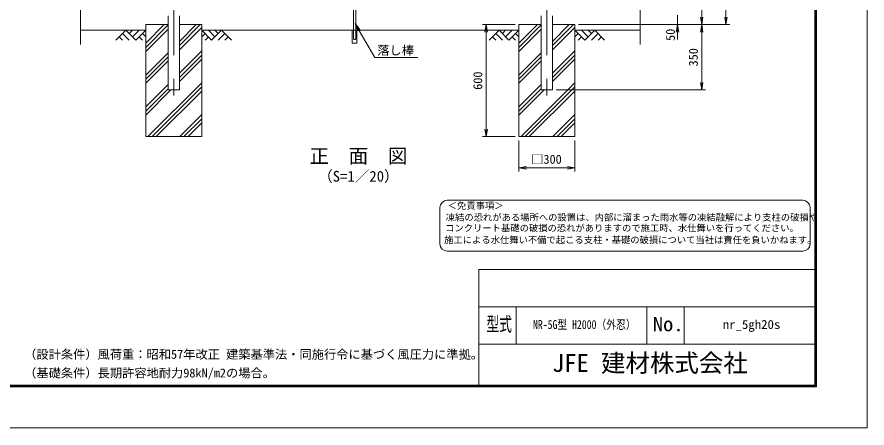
# Model space of a CAD drawing. Units: millimetres, scale not verified. Extents: x -4200 to 4200, y -2970 to 2970.
# Drawn here: x -356 to 4200, y -2970 to -768 of the extents above; entities that cross this region are included whole.
import ezdxf
from ezdxf.enums import TextEntityAlignment as Align

# ---------------------------------------------------------------- set-up
doc = ezdxf.new("R2010")
doc.units = ezdxf.units.MM
doc.header["$LTSCALE"] = 20
doc.linetypes.add('DASHED', pattern=[7.5, 6, -1.5])
doc.linetypes.add('USER1', pattern=[50.8, 31.75, -6.35, 6.35, -6.35])
for name, color, linetype, lineweight in [('0-0_D-STR-TXT', 7, 'Continuous', 9), ('0-1_D-TTL', 7, 'Continuous', 9), ('0-2_D-TTL-TXT', 7, 'Continuous', 18), ('0-3_D-STR4', 7, 'Continuous', 9), ('0-4_D-BMK', 2, 'USER1', 13), ('0-5_D-STR1', 1, 'Continuous', 18), ('0-6_D-BGD', 7, 'Continuous', 9), ('0-7_D-DCR-HCH', 7, 'Continuous', 9), ('0-8_D-STR3', 3, 'Continuous', 13), ('0-9_D-STR-DIM', 7, 'Continuous', 9), ('0-A_0', 7, 'Continuous', 9)]:
    doc.layers.add(name, color=color, linetype=linetype, lineweight=lineweight)
doc.styles.add('ＭＳ ゴシック', font='')
doc.styles.get('ＭＳ ゴシック').set_extended_font_data('MS Gothic')

# ---------------------------------------------------------------- blocks, each defined once
blk = doc.blocks.new('_Open')
at = {"layer": '0-A_0'}
blk.add_line((-20, 3.33), (0, 0), dxfattribs=at)
blk.add_lwpolyline([(-20, -3.33), (0, 0), (-20, 0)], dxfattribs=at)
blk = doc.blocks.new('MLeader1')
at = {"layer": '0-0_D-STR-TXT'}
blk.add_line((1470.63, -841.08), (1456.41, -803.1), dxfattribs=at)
for points in [[(1482.18, -834.41), (1456.41, -803.1), (1476.41, -837.74)], [(1476.41, -837.74), (1561.35, -984.87), (1785.96, -984.87), (1793.16, -984.87)]]:
    blk.add_lwpolyline(points, dxfattribs=at)

msp = doc.modelspace()

# ---------------------------------------------------------------- linework, layer by layer
at = {"layer": '0-1_D-TTL'}
for p, q in [((2120, -2120), (2120, -2740)), ((2120, -2120), (3920, -2120)), ((2120, -2320), (3920, -2320)), ((2320, -2320), (2320, -2520)), ((3020, -2320), (3020, -2520)), ((3220, -2320), (3220, -2520)), ((2120, -2520), (3920, -2520))]:
    msp.add_line(p, q, dxfattribs=at)
at = {"layer": '0-1_D-TTL', "color": 2, "lineweight": 18}
msp.add_lwpolyline([(-4200, 2970), (4200, 2970), (4200, -2970), (-4200, -2970)], close=True, dxfattribs=at)
at = {"layer": '0-1_D-TTL'}
for points in [[(-3930, 2750), (3930, 2750), (3930, -2750), (-3930, -2750)], [(-3927.5, 2747.5), (3927.5, 2747.5), (3927.5, -2747.5), (-3927.5, -2747.5)], [(-3925, 2745), (3925, 2745), (3925, -2745), (-3925, -2745)], [(-3922.5, 2742.5), (3922.5, 2742.5), (3922.5, -2742.5), (-3922.5, -2742.5)], [(-3920, 2740), (3920, 2740), (3920, -2740), (-3920, -2740)]]:
    msp.add_lwpolyline(points, close=True, dxfattribs=at)
at = {"layer": '0-2_D-TTL-TXT', "color": 2}
for p, q in [((3855.68, -1749.62), (1949.86, -1749.62)), ((1910.9, -1788.58), (1910.9, -1983.41)), ((3894.64, -1983.41), (3894.64, -1788.58)), ((1949.86, -2022.37), (3855.68, -2022.37))]:
    msp.add_line(p, q, dxfattribs=at)
for centre, start, end in [((1949.86, -1788.58), 90, 180), ((3855.68, -1788.58), 0, 90), ((1949.86, -1983.41), 180, 270), ((3855.68, -1983.41), 270, 0)]:
    msp.add_arc(centre, 38.97, start, end, dxfattribs=at)
at = {"layer": '0-3_D-STR4'}
for p, q in [((334.22, -808.63), (334.22, -1408.63)), ((334.22, -808.63), (453.97, -808.63)), ((514.47, -808.63), (634.22, -808.63)), ((634.22, -808.63), (634.22, -1408.63)), ((2334.22, -808.63), (2334.22, -1408.63)), ((2453.97, -808.63), (2334.22, -808.63)), ((2634.22, -808.63), (2514.47, -808.63)), ((2634.22, -808.63), (2634.22, -1408.63)), ((334.22, -1408.63), (634.22, -1408.63)), ((2634.22, -1408.63), (2334.22, -1408.63))]:
    msp.add_line(p, q, dxfattribs=at)
at = {"layer": '0-4_D-BMK'}
for p, q in [((484.22, 1695.52), (484.22, -1188.63)), ((2484.22, 1695.52), (2484.22, -1188.63))]:
    msp.add_line(p, q, dxfattribs=at)
at = {"layer": '0-5_D-STR1'}
for p, q in [((453.97, -761.63), (453.97, -1158.63)), ((514.47, -761.63), (514.47, -1158.63)), ((2453.97, -761.63), (2453.97, -1158.63)), ((2514.47, -761.63), (2514.47, -1158.63)), ((514.47, -1158.63), (453.97, -1158.63)), ((2453.97, -1158.63), (2514.47, -1158.63))]:
    msp.add_line(p, q, dxfattribs=at)
at = {"layer": '0-6_D-BGD'}
for p, q in [((-15.78, -838.63), (334.22, -838.63)), ((634.22, -838.63), (2334.22, -838.63)), ((2984.22, -838.63), (2634.22, -838.63))]:
    msp.add_line(p, q, dxfattribs=at)
at = {"layer": '0-7_D-DCR-HCH'}
for p, q in [((334.22, -908.23), (433.82, -808.63)), ((334.22, -930.33), (453.97, -810.58)), ((514.47, -920.79), (626.62, -808.63)), ((514.47, -898.69), (604.52, -808.63)), ((2334.22, -908.23), (2433.82, -808.63)), ((2334.22, -930.33), (2453.97, -810.58)), ((2514.47, -920.79), (2626.62, -808.63)), ((2514.47, -898.69), (2604.52, -808.63)), ((227.79, -838.63), (174.58, -891.84)), ((210.05, -856.37), (245.69, -891.84)), ((227.79, -838.63), (281, -891.84)), ((245.44, -856.46), (263.27, -838.63)), ((263.27, -874.11), (298.74, -838.63)), ((281, -891.84), (334.22, -838.63)), ((316.48, -856.37), (334.22, -874.03)), ((334.22, -952.43), (453.97, -832.68)), ((514.47, -942.89), (634.22, -823.14)), ((687.43, -891.84), (634.22, -838.63)), ((651.95, -856.37), (634.22, -874.03)), ((705.16, -874.11), (669.69, -838.63)), ((740.64, -838.63), (687.43, -891.84)), ((722.9, -856.37), (705.16, -838.63)), ((758.38, -856.37), (722.74, -891.84)), ((740.64, -838.63), (793.85, -891.84)), ((2227.79, -838.63), (2174.58, -891.84)), ((2210.05, -856.37), (2245.69, -891.84)), ((2227.79, -838.63), (2281, -891.84)), ((2245.53, -856.37), (2263.27, -838.63)), ((2263.27, -874.11), (2298.74, -838.63)), ((2281, -891.84), (2334.22, -838.63)), ((2316.48, -856.37), (2334.22, -874.03)), ((2334.22, -952.43), (2453.97, -832.68)), ((2514.47, -942.89), (2634.22, -823.14)), ((2687.43, -891.84), (2634.22, -838.63)), ((2651.95, -856.37), (2634.22, -874.03)), ((2705.16, -874.11), (2669.69, -838.63)), ((2740.64, -838.63), (2687.43, -891.84)), ((2722.99, -856.46), (2705.16, -838.63)), ((2758.38, -856.37), (2722.74, -891.84)), ((2740.64, -838.63), (2793.85, -891.84)), ((192.32, -874.11), (210.14, -891.84)), ((298.74, -874.11), (316.56, -891.84)), ((669.69, -874.11), (651.87, -891.84)), ((776.11, -874.11), (758.3, -891.84)), ((2192.32, -874.11), (2210.14, -891.84)), ((2298.74, -874.11), (2316.56, -891.84)), ((2669.69, -874.11), (2651.87, -891.84)), ((2776.11, -874.11), (2758.3, -891.84)), ((514.47, -1069.4), (634.22, -949.65)), ((2514.47, -1069.4), (2634.22, -949.65)), ((334.22, -1078.94), (453.97, -959.19)), ((334.22, -1101.04), (453.97, -981.29)), ((514.47, -1091.5), (634.22, -971.75)), ((514.47, -1113.59), (634.22, -993.84)), ((2334.22, -1078.94), (2453.97, -959.19)), ((2334.22, -1101.04), (2453.97, -981.29)), ((2514.47, -1091.5), (2634.22, -971.75)), ((2514.47, -1113.59), (2634.22, -993.84)), ((334.22, -1123.14), (453.97, -1003.39)), ((2334.22, -1123.14), (2453.97, -1003.39)), ((334.22, -1249.65), (453.97, -1129.9)), ((345.94, -1408.63), (634.22, -1120.36)), ((2334.22, -1249.65), (2453.97, -1129.9)), ((2345.94, -1408.63), (2634.22, -1120.36)), ((334.22, -1271.75), (453.97, -1152)), ((334.22, -1293.84), (469.43, -1158.63)), ((368.04, -1408.63), (634.22, -1142.46)), ((390.14, -1408.63), (634.22, -1164.55)), ((2334.22, -1271.75), (2453.97, -1152)), ((2334.22, -1293.84), (2469.43, -1158.63)), ((2368.04, -1408.63), (2634.22, -1142.46)), ((2390.14, -1408.63), (2634.22, -1164.55)), ((516.65, -1408.63), (634.22, -1291.07)), ((538.75, -1408.63), (634.22, -1313.17)), ((2516.65, -1408.63), (2634.22, -1291.07)), ((2538.75, -1408.63), (2634.22, -1313.17)), ((560.85, -1408.63), (634.22, -1335.26)), ((2560.85, -1408.63), (2634.22, -1335.26))]:
    msp.add_line(p, q, dxfattribs=at)
at = {"layer": '0-8_D-STR3'}
for p, q in [((1447.57, -635.63), (1447.57, -838.63)), ((1459.57, -635.63), (1459.57, -838.63)), ((1466.07, -838.63), (1466.07, -908.63))]:
    msp.add_line(p, q, dxfattribs=at)
at = {"layer": '0-8_D-STR3', "linetype": 'DASHED'}
for p, q in [((1447.57, -884.15), (1447.57, -838.63)), ((1459.57, -884.13), (1459.57, -838.63)), ((1455.07, -888.63), (1452.07, -888.63))]:
    msp.add_line(p, q, dxfattribs=at)
at = {"layer": '0-8_D-STR3'}
msp.add_lwpolyline([(1441.07, -838.63), (1441.07, -908.63), (1466.07, -908.63)], dxfattribs=at)
at = {"layer": '0-8_D-STR3', "linetype": 'DASHED'}
for centre, start, end in [((1452.07, -884.13), 179.99999, 270.00049), ((1455.07, -884.13), 269.99951, 0.00001)]:
    msp.add_arc(centre, 4.5, start, end, dxfattribs=at)
at = {"layer": '0-9_D-STR-DIM'}
for p, q in [((3444.22, 1615.32), (3444.22, -768.63)), ((3314.22, 1151.37), (3314.22, -768.63)), ((-15.78, 144.29), (-15.78, -915.94)), ((2984.22, 144.29), (2984.22, -915.94)), ((3184.22, -758.63), (3184.22, -808.63)), ((2314.22, -808.63), (2139, -808.63)), ((2654.22, -808.63), (3204.22, -808.63)), ((2654.22, -808.63), (3334.22, -808.63)), ((2654.22, -808.63), (3464.22, -808.63)), ((2674.22, -808.63), (3334.22, -808.63)), ((2159, -848.63), (2159, -1368.63)), ((3184.22, -848.63), (3184.22, -888.63)), ((3314.22, -848.63), (3314.22, -1118.63)), ((2534.47, -1158.63), (3334.22, -1158.63)), ((2314.22, -1408.63), (2139, -1408.63)), ((2334.22, -1428.63), (2334.22, -1596.33)), ((2634.22, -1428.63), (2634.22, -1596.33)), ((2374.22, -1576.33), (2594.22, -1576.33))]:
    msp.add_line(p, q, dxfattribs=at)

# ---------------------------------------------------------------- block references
at = {"layer": '0-0_D-STR-TXT'}
msp.add_blockref('MLeader1', (0, 0), dxfattribs=at)
at = {"layer": '0-9_D-STR-DIM', "xscale": 2, "yscale": 2}
for p, rotation in [((3314.22, -808.63), 270), ((3444.22, -808.63), 270), ((2159, -808.63), 90), ((3184.22, -808.63), 90), ((3314.22, -808.63), 90), ((3314.22, -1158.63), 270), ((2159, -1408.63), 270), ((2334.22, -1576.33), 180)]:
    msp.add_blockref('_Open', p, dxfattribs=dict(at, rotation=rotation))
msp.add_blockref('_Open', (2634.22, -1576.33), dxfattribs=at)

# ---------------------------------------------------------------- texts
at = {"layer": '0-0_D-STR-TXT', "style": 'ＭＳ ゴシック'}
for s, p in [('落し棒', (1575.14, -984.73)), ('（設計条件）風荷重：昭和57年改正 建築基準法・同施行令に基づく風圧力に準拠。', (-317.45, -2613.6)), ('（基礎条件）長期許容地耐力98kN/m2の場合。', (-317.45, -2713.6))]:
    msp.add_text(s, height=48.09, dxfattribs=at).set_placement(p, align=Align.BOTTOM_LEFT)
at = {"layer": '0-2_D-TTL-TXT', "style": 'ＭＳ ゴシック'}
for s, height, p in [('正\u3000面\u3000図', 76.98, (1211.87, -1574.26)), ('（S=1／20）', 57.77, (1257.36, -1667.45)), ('＜免責事項＞ \u3000\u3000', 35.63, (1952.75, -1807.42)), ('凍結の恐れがある場所への設置は、内部に溜まった雨水等の凍結融解により支柱の破損や', 35.63, (1942.21, -1870.16)), ('コンクリート基礎の破損の恐れがありますので施工時、水仕舞いを行ってください。', 35.63, (1939.01, -1927.37)), ('施工による水仕舞い不備で起こる支柱・基礎の破損について当社は責任を負いかねます。 ', 35.63, (1933.56, -1990.88)), ('JFE 建材株式会社', 96.19, (2512.38, -2698.5))]:
    msp.add_text(s, height=height, dxfattribs=at).set_placement(p, align=Align.BOTTOM_LEFT)
for s, height, width, p in [('型式', 76.98, 0.65, (2160.27, -2474.8)), ('NR-5G型 H2000（外忍）', 48.09, 0.8, (2409.69, -2454.1)), ('No.', 76.98, 1.05, (3052, -2474.8)), ('nr_5gh20s', 48.09, 1.05, (3426.67, -2453.7))]:
    msp.add_text(s, height=height, dxfattribs=dict(at, width=width)).set_placement(p, align=Align.BOTTOM_LEFT)
at = {"layer": '0-9_D-STR-DIM', "style": 'ＭＳ ゴシック'}
for s, p in [('50', (3184.75, -896.01)), ('350', (3307.47, -1032.51)), ('600', (2152.25, -1157.88))]:
    msp.add_text(s, height=48.09, rotation=90, dxfattribs=at).set_placement(p, align=Align.BOTTOM_LEFT)
msp.add_text('□300', height=48.09, dxfattribs=at).set_placement((2400.07, -1568.57), align=Align.BOTTOM_LEFT)

doc.saveas('drawing.dxf')
